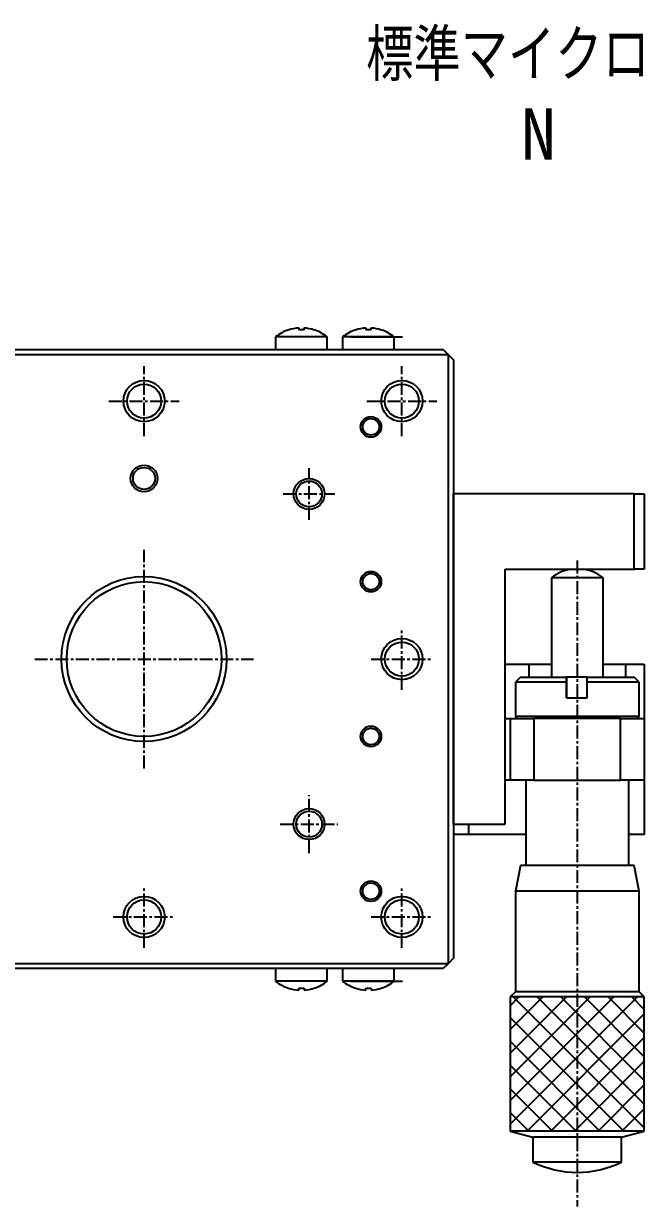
# Model space of a CAD drawing. Extents: x 535 to 879, y 88 to 377.
# Drawn here: x 614.7 to 674.9, y 261.9 to 376.6 of the extents above; entities that cross this region are included whole.
import ezdxf

# ---------------------------------------------------------------- set-up
doc = ezdxf.new("R2010")
doc.units = 0
doc.linetypes.add('CENTER', pattern=[2, 1.25, -0.25, 0.25, -0.25])
doc.layers.get('0').update_dxf_attribs({"linetype": 'CONTINUOUS'})
doc.styles.add('ｽﾀｲﾙ1', font='txt.shx', dxfattribs={"bigfont": 'bigfont.shx'})

msp = doc.modelspace()

# ---------------------------------------------------------------- linework, layer by layer
at = {"color": 7, "linetype": 'CONTINUOUS'}
for p, q in [((641.61, 346.21), (639.11, 346.21)), ((639.11, 346.21), (639.11, 344.98)), ((640.36, 346.88), (640.36, 346.88)), ((640.36, 346.88), (640.36, 346.88)), ((641.35, 347.07), (641.35, 346.88)), ((644.11, 346.21), (641.61, 346.21)), ((641.87, 346.88), (641.87, 347.07)), ((642.86, 346.88), (642.86, 346.88)), ((642.86, 346.88), (642.86, 346.88)), ((644.11, 344.98), (644.11, 346.21)), ((650.61, 346.21), (645.61, 346.21)), ((645.61, 346.21), (645.61, 344.98)), ((646.41, 346.21), (651.41, 346.21)), ((646.86, 346.88), (646.86, 346.88)), ((647.66, 346.88), (647.66, 346.88)), ((647.85, 347.07), (647.85, 346.88)), ((648.37, 346.88), (648.37, 347.07)), ((649.36, 346.88), (649.36, 346.88)), ((650.16, 346.88), (650.16, 346.88)), ((650.61, 344.98), (650.61, 346.21)), ((655.86, 344.48), (596.86, 344.48)), ((612.14, 344.98), (640.59, 344.98)), ((640.59, 344.98), (642.64, 344.98)), ((642.64, 344.98), (647.09, 344.98)), ((647.09, 344.98), (649.14, 344.98)), ((649.14, 344.98), (655.36, 344.98)), ((655.36, 344.98), (655.86, 344.48)), ((655.86, 285.48), (655.86, 344.48)), ((655.86, 344.48), (656.36, 343.98)), ((656.36, 343.98), (656.36, 330.98)), ((656.36, 298.98), (656.36, 330.98)), ((673.86, 330.98), (656.36, 330.98)), ((656.36, 330.98), (656.36, 298.98)), ((673.86, 323.68), (673.86, 330.98)), ((673.86, 330.98), (674.86, 330.98)), ((674.86, 330.98), (674.86, 323.68)), ((661.36, 298.98), (661.36, 323.68)), ((661.36, 323.68), (673.86, 323.68)), ((674.86, 323.68), (673.86, 323.68)), ((670.62, 322.86), (665.86, 322.86)), ((665.86, 322.86), (665.86, 313.23)), ((670.86, 322.86), (670.62, 322.86)), ((670.86, 313.23), (670.86, 322.86)), ((661.36, 314.48), (663.67, 314.48)), ((663.67, 314.48), (663.67, 313.23)), ((663.67, 314.48), (665.86, 314.48)), ((670.86, 314.48), (673.05, 314.48)), ((673.05, 314.48), (673.05, 313.23)), ((673.05, 314.48), (674.86, 314.48)), ((674.86, 314.48), (674.86, 309.23)), ((662.86, 313.23), (662.36, 312.73)), ((662.86, 313.23), (667.31, 313.23)), ((669.31, 313.23), (667.31, 313.23)), ((667.31, 313.23), (667.31, 312.73)), ((667.32, 313.23), (667.31, 313.23)), ((669.31, 312.73), (669.31, 313.23)), ((669.31, 313.23), (673.86, 313.23)), ((674.36, 312.73), (673.86, 313.23)), ((667.31, 312.73), (662.36, 312.73)), ((662.36, 312.73), (662.36, 309.43)), ((667.31, 312.73), (667.31, 311.23)), ((674.36, 312.73), (669.31, 312.73)), ((669.31, 311.23), (669.31, 312.73)), ((674.36, 309.43), (674.36, 312.73)), ((667.31, 311.23), (669.31, 311.23)), ((661.36, 309.23), (661.86, 309.23)), ((661.86, 309.23), (661.86, 303.23)), ((661.86, 309.23), (664.16, 309.23)), ((662.36, 309.43), (668.31, 309.43)), ((662.36, 309.43), (662.56, 309.23)), ((664.16, 309.23), (664.16, 303.23)), ((672.55, 309.23), (664.16, 309.23)), ((668.31, 309.43), (674.36, 309.43)), ((672.55, 303.23), (672.55, 309.23)), ((672.55, 309.23), (674.86, 309.23)), ((674.16, 309.23), (674.36, 309.43)), ((674.86, 309.23), (674.86, 303.23)), ((661.86, 303.23), (661.36, 303.23)), ((664.16, 303.23), (661.86, 303.23)), ((663.36, 303.23), (663.36, 294.98)), ((664.16, 303.23), (672.55, 303.23)), ((674.86, 303.23), (672.55, 303.23)), ((673.36, 294.98), (673.36, 303.23)), ((674.86, 303.23), (674.86, 297.98)), ((656.36, 298.98), (661.36, 298.98)), ((656.36, 298.98), (656.36, 285.98)), ((657.81, 298.98), (657.81, 297.98)), ((657.81, 297.98), (656.36, 297.98)), ((663.36, 297.98), (657.81, 297.98)), ((674.86, 297.98), (673.36, 297.98)), ((662.86, 294.98), (662.36, 292.48)), ((673.32, 294.98), (662.86, 294.98)), ((673.86, 294.98), (673.32, 294.98)), ((674.36, 292.48), (673.86, 294.98)), ((673.77, 292.48), (662.36, 292.48)), ((662.36, 292.48), (662.36, 282.73)), ((674.36, 292.48), (673.77, 292.48)), ((674.36, 282.73), (674.36, 292.48)), ((596.86, 285.48), (655.86, 285.48)), ((655.86, 285.48), (655.36, 284.98)), ((656.36, 285.98), (655.86, 285.48)), ((640.59, 284.98), (612.14, 284.98)), ((639.11, 284.98), (639.11, 283.76)), ((642.64, 284.98), (640.59, 284.98)), ((647.09, 284.98), (642.64, 284.98)), ((644.11, 283.76), (644.11, 284.98)), ((645.61, 284.98), (645.61, 283.76)), ((649.14, 284.98), (647.09, 284.98)), ((655.36, 284.98), (649.14, 284.98)), ((650.61, 283.76), (650.61, 284.98)), ((641.61, 283.76), (639.11, 283.76)), ((644.11, 283.76), (641.61, 283.76)), ((650.61, 283.76), (645.61, 283.76)), ((646.41, 283.76), (651.41, 283.76)), ((640.36, 283.09), (640.36, 283.09)), ((640.36, 283.09), (640.36, 283.09)), ((641.35, 282.9), (641.35, 283.09)), ((641.87, 283.09), (641.87, 282.9)), ((642.86, 283.09), (642.86, 283.09)), ((642.86, 283.09), (642.86, 283.09)), ((646.86, 283.09), (646.86, 283.09)), ((647.66, 283.09), (647.66, 283.09)), ((647.85, 282.9), (647.85, 283.09)), ((648.37, 283.09), (648.37, 282.9)), ((649.36, 283.09), (649.36, 283.09)), ((650.16, 283.09), (650.16, 283.09)), ((662.36, 282.73), (661.86, 282.23)), ((674.22, 282.23), (661.86, 282.23)), ((661.86, 282.23), (661.86, 269.23)), ((673.77, 282.73), (662.36, 282.73)), ((674.36, 282.73), (673.77, 282.73)), ((674.86, 282.23), (674.22, 282.23)), ((674.86, 282.23), (674.36, 282.73)), ((674.86, 269.23), (674.86, 282.23)), ((674.22, 269.23), (661.86, 269.23)), ((661.86, 269.23), (664.06, 268.65)), ((672.24, 268.65), (664.06, 268.65)), ((664.06, 268.65), (664.06, 266.23)), ((672.66, 268.65), (672.24, 268.65)), ((672.66, 268.65), (674.86, 269.23)), ((672.66, 266.23), (672.66, 268.65)), ((674.86, 269.23), (674.22, 269.23)), ((672.24, 266.23), (664.06, 266.23)), ((672.66, 266.23), (672.24, 266.23))]:
    msp.add_line(p, q, dxfattribs=at)
at = {"color": 1, "linetype": 'CENTER'}
for p, q in [((626.36, 336.58), (626.36, 343.38)), ((651.36, 336.58), (651.36, 343.38)), ((622.96, 339.98), (629.76, 339.98)), ((647.96, 339.98), (654.76, 339.98)), ((642.36, 328.48), (642.36, 333.48)), ((639.86, 330.98), (644.86, 330.98)), ((626.36, 304.38), (626.36, 325.58)), ((668.36, 324.53), (668.36, 261.93)), ((651.36, 312), (651.36, 317.96)), ((615.76, 314.98), (636.96, 314.98)), ((648.38, 314.98), (654.34, 314.98)), ((642.36, 296.18), (642.36, 301.78)), ((639.56, 298.98), (645.16, 298.98)), ((626.36, 287), (626.36, 292.96)), ((651.36, 287), (651.36, 292.96)), ((623.38, 289.98), (629.34, 289.98)), ((648.38, 289.98), (654.34, 289.98))]:
    msp.add_line(p, q, dxfattribs=at)
at = {"color": 3, "linetype": 'CONTINUOUS'}
for p, q in [((667.32, 311.23), (667.32, 313.23)), ((661.86, 281.38), (662.71, 282.23)), ((661.86, 279.09), (665.01, 282.23)), ((661.86, 276.79), (667.31, 282.23)), ((661.86, 274.49), (669.61, 282.23)), ((661.86, 272.19), (671.91, 282.23)), ((661.86, 269.89), (674.2, 282.23)), ((674.86, 269.53), (662.16, 282.23)), ((674.86, 271.83), (664.46, 282.23)), ((674.86, 274.13), (666.75, 282.23)), ((674.86, 276.42), (669.05, 282.23)), ((674.86, 278.72), (671.35, 282.23)), ((674.86, 281.02), (673.65, 282.23)), ((672.86, 269.23), (661.86, 280.23)), ((663.5, 269.23), (674.86, 280.6)), ((670.56, 269.23), (661.86, 277.93)), ((665.8, 269.23), (674.86, 278.3)), ((668.26, 269.23), (661.86, 275.63)), ((668.1, 269.23), (674.86, 276)), ((665.96, 269.23), (661.86, 273.34)), ((670.4, 269.23), (674.86, 273.7)), ((663.67, 269.23), (661.86, 271.04)), ((672.69, 269.23), (674.86, 271.4))]:
    msp.add_line(p, q, dxfattribs=at)
at = {"color": 7, "linetype": 'CONTINUOUS'}
for points in [[(641.87, 346.88, 0), (641.87, 346.88, 0), (641.87, 346.88, 0), (641.86, 346.88, 0), (641.86, 346.88, 0), (641.85, 346.88, 0), (641.85, 346.88, 0), (641.84, 346.88, 0), (641.84, 346.88, 0), (641.84, 346.88, 0), (641.83, 346.88, 0), (641.83, 346.88, 0), (641.82, 346.88, 0), (641.82, 346.88, 0), (641.82, 346.88, 0), (641.81, 346.88, 0), (641.81, 346.88, 0), (641.8, 346.88, 0), (641.8, 346.88, 0), (641.8, 346.88, 0), (641.79, 346.88, 0), (641.79, 346.88, 0), (641.78, 346.88, 0), (641.78, 346.88, 0), (641.77, 346.88, 0), (641.77, 346.88, 0), (641.77, 346.88, 0), (641.76, 346.88, 0), (641.76, 346.88, 0), (641.75, 346.88, 0), (641.75, 346.88, 0), (641.75, 346.88, 0), (641.74, 346.88, 0), (641.74, 346.88, 0), (641.73, 346.88, 0), (641.73, 346.88, 0), (641.73, 346.88, 0), (641.72, 346.88, 0), (641.72, 346.88, 0), (641.71, 346.88, 0), (641.71, 346.88, 0), (641.71, 346.88, 0), (641.7, 346.88, 0), (641.7, 346.88, 0), (641.69, 346.88, 0), (641.69, 346.88, 0), (641.69, 346.88, 0), (641.68, 346.88, 0), (641.68, 346.88, 0), (641.67, 346.88, 0), (641.67, 346.88, 0), (641.67, 346.88, 0), (641.66, 346.88, 0), (641.66, 346.88, 0), (641.65, 346.88, 0), (641.65, 346.88, 0), (641.64, 346.88, 0), (641.64, 346.88, 0), (641.64, 346.88, 0), (641.63, 346.88, 0), (641.63, 346.88, 0), (641.62, 346.88, 0), (641.62, 346.88, 0), (641.62, 346.88, 0), (641.61, 346.88, 0), (641.61, 346.88, 0), (641.61, 346.88, 0), (641.6, 346.88, 0), (641.6, 346.88, 0), (641.59, 346.88, 0), (641.59, 346.88, 0), (641.58, 346.88, 0), (641.58, 346.88, 0), (641.58, 346.88, 0), (641.57, 346.88, 0), (641.57, 346.88, 0), (641.56, 346.88, 0), (641.56, 346.88, 0), (641.56, 346.88, 0), (641.55, 346.88, 0), (641.55, 346.88, 0), (641.54, 346.88, 0), (641.54, 346.88, 0), (641.54, 346.88, 0), (641.53, 346.88, 0), (641.53, 346.88, 0), (641.52, 346.88, 0), (641.52, 346.88, 0), (641.51, 346.88, 0), (641.51, 346.88, 0), (641.51, 346.88, 0), (641.5, 346.88, 0), (641.5, 346.88, 0), (641.5, 346.88, 0), (641.49, 346.88, 0), (641.49, 346.88, 0), (641.48, 346.88, 0), (641.48, 346.88, 0), (641.48, 346.88, 0), (641.47, 346.88, 0), (641.47, 346.88, 0), (641.46, 346.88, 0), (641.46, 346.88, 0), (641.45, 346.88, 0), (641.45, 346.88, 0), (641.45, 346.88, 0), (641.44, 346.88, 0), (641.44, 346.88, 0), (641.43, 346.88, 0), (641.43, 346.88, 0), (641.43, 346.88, 0), (641.42, 346.88, 0), (641.42, 346.88, 0), (641.41, 346.88, 0), (641.41, 346.88, 0), (641.41, 346.88, 0), (641.4, 346.88, 0), (641.4, 346.88, 0), (641.39, 346.88, 0), (641.39, 346.88, 0), (641.38, 346.88, 0), (641.38, 346.88, 0), (641.38, 346.88, 0), (641.37, 346.88, 0), (641.37, 346.88, 0), (641.37, 346.88, 0), (641.36, 346.88, 0), (641.36, 346.88, 0), (641.35, 346.88, 0)], [(648.37, 346.88, 0), (648.37, 346.88, 0), (648.36, 346.88, 0), (648.36, 346.88, 0), (648.36, 346.88, 0), (648.35, 346.88, 0), (648.35, 346.88, 0), (648.34, 346.88, 0), (648.34, 346.88, 0), (648.34, 346.88, 0), (648.33, 346.88, 0), (648.33, 346.88, 0), (648.32, 346.88, 0), (648.32, 346.88, 0), (648.32, 346.88, 0), (648.31, 346.88, 0), (648.31, 346.88, 0), (648.3, 346.88, 0), (648.3, 346.88, 0), (648.3, 346.88, 0), (648.29, 346.88, 0), (648.29, 346.88, 0), (648.28, 346.88, 0), (648.28, 346.88, 0), (648.27, 346.88, 0), (648.27, 346.88, 0), (648.27, 346.88, 0), (648.26, 346.88, 0), (648.26, 346.88, 0), (648.25, 346.88, 0), (648.25, 346.88, 0), (648.25, 346.88, 0), (648.24, 346.88, 0), (648.24, 346.88, 0), (648.24, 346.88, 0), (648.23, 346.88, 0), (648.23, 346.88, 0), (648.22, 346.88, 0), (648.22, 346.88, 0), (648.21, 346.88, 0), (648.21, 346.88, 0), (648.21, 346.88, 0), (648.2, 346.88, 0), (648.2, 346.88, 0), (648.19, 346.88, 0), (648.19, 346.88, 0), (648.19, 346.88, 0), (648.18, 346.88, 0), (648.18, 346.88, 0), (648.17, 346.88, 0), (648.17, 346.88, 0), (648.17, 346.88, 0), (648.16, 346.88, 0), (648.16, 346.88, 0), (648.15, 346.88, 0), (648.15, 346.88, 0), (648.14, 346.88, 0), (648.14, 346.88, 0), (648.14, 346.88, 0), (648.13, 346.88, 0), (648.13, 346.88, 0), (648.12, 346.88, 0), (648.12, 346.88, 0), (648.12, 346.88, 0), (648.11, 346.88, 0), (648.11, 346.88, 0), (648.11, 346.88, 0), (648.1, 346.88, 0), (648.1, 346.88, 0), (648.09, 346.88, 0), (648.09, 346.88, 0), (648.08, 346.88, 0), (648.08, 346.88, 0), (648.08, 346.88, 0), (648.07, 346.88, 0), (648.07, 346.88, 0), (648.06, 346.88, 0), (648.06, 346.88, 0), (648.06, 346.88, 0), (648.05, 346.88, 0), (648.05, 346.88, 0), (648.04, 346.88, 0), (648.04, 346.88, 0), (648.04, 346.88, 0), (648.03, 346.88, 0), (648.03, 346.88, 0), (648.02, 346.88, 0), (648.02, 346.88, 0), (648.01, 346.88, 0), (648.01, 346.88, 0), (648.01, 346.88, 0), (648, 346.88, 0), (648, 346.88, 0), (648, 346.88, 0), (647.99, 346.88, 0), (647.99, 346.88, 0), (647.98, 346.88, 0), (647.98, 346.88, 0), (647.98, 346.88, 0), (647.97, 346.88, 0), (647.97, 346.88, 0), (647.96, 346.88, 0), (647.96, 346.88, 0), (647.95, 346.88, 0), (647.95, 346.88, 0), (647.95, 346.88, 0), (647.94, 346.88, 0), (647.94, 346.88, 0), (647.93, 346.88, 0), (647.93, 346.88, 0), (647.93, 346.88, 0), (647.92, 346.88, 0), (647.92, 346.88, 0), (647.91, 346.88, 0), (647.91, 346.88, 0), (647.91, 346.88, 0), (647.9, 346.88, 0), (647.9, 346.88, 0), (647.89, 346.88, 0), (647.89, 346.88, 0), (647.88, 346.88, 0), (647.88, 346.88, 0), (647.88, 346.88, 0), (647.87, 346.88, 0), (647.87, 346.88, 0), (647.87, 346.88, 0), (647.86, 346.88, 0), (647.86, 346.88, 0), (647.85, 346.88, 0)], [(641.35, 283.09, 0), (641.36, 283.09, 0), (641.36, 283.09, 0), (641.37, 283.09, 0), (641.37, 283.09, 0), (641.37, 283.09, 0), (641.38, 283.09, 0), (641.38, 283.09, 0), (641.38, 283.09, 0), (641.39, 283.09, 0), (641.39, 283.09, 0), (641.4, 283.09, 0), (641.4, 283.09, 0), (641.41, 283.09, 0), (641.41, 283.09, 0), (641.41, 283.09, 0), (641.42, 283.09, 0), (641.42, 283.09, 0), (641.43, 283.09, 0), (641.43, 283.09, 0), (641.43, 283.09, 0), (641.44, 283.09, 0), (641.44, 283.09, 0), (641.45, 283.09, 0), (641.45, 283.09, 0), (641.45, 283.09, 0), (641.46, 283.09, 0), (641.46, 283.09, 0), (641.47, 283.09, 0), (641.47, 283.09, 0), (641.48, 283.09, 0), (641.48, 283.09, 0), (641.48, 283.09, 0), (641.49, 283.09, 0), (641.49, 283.09, 0), (641.5, 283.09, 0), (641.5, 283.09, 0), (641.5, 283.09, 0), (641.51, 283.09, 0), (641.51, 283.09, 0), (641.51, 283.09, 0), (641.52, 283.09, 0), (641.52, 283.09, 0), (641.53, 283.09, 0), (641.53, 283.09, 0), (641.54, 283.09, 0), (641.54, 283.09, 0), (641.54, 283.09, 0), (641.55, 283.09, 0), (641.55, 283.09, 0), (641.56, 283.09, 0), (641.56, 283.09, 0), (641.56, 283.09, 0), (641.57, 283.09, 0), (641.57, 283.09, 0), (641.58, 283.09, 0), (641.58, 283.09, 0), (641.58, 283.09, 0), (641.59, 283.09, 0), (641.59, 283.09, 0), (641.6, 283.09, 0), (641.6, 283.09, 0), (641.61, 283.09, 0), (641.61, 283.09, 0), (641.61, 283.09, 0), (641.62, 283.09, 0), (641.62, 283.09, 0), (641.62, 283.09, 0), (641.63, 283.09, 0), (641.63, 283.09, 0), (641.64, 283.09, 0), (641.64, 283.09, 0), (641.64, 283.09, 0), (641.65, 283.09, 0), (641.65, 283.09, 0), (641.66, 283.09, 0), (641.66, 283.09, 0), (641.67, 283.09, 0), (641.67, 283.09, 0), (641.67, 283.09, 0), (641.68, 283.09, 0), (641.68, 283.09, 0), (641.69, 283.09, 0), (641.69, 283.09, 0), (641.69, 283.09, 0), (641.7, 283.09, 0), (641.7, 283.09, 0), (641.71, 283.09, 0), (641.71, 283.09, 0), (641.71, 283.09, 0), (641.72, 283.09, 0), (641.72, 283.09, 0), (641.73, 283.09, 0), (641.73, 283.09, 0), (641.73, 283.09, 0), (641.74, 283.09, 0), (641.74, 283.09, 0), (641.75, 283.09, 0), (641.75, 283.09, 0), (641.75, 283.09, 0), (641.76, 283.09, 0), (641.76, 283.09, 0), (641.77, 283.09, 0), (641.77, 283.09, 0), (641.77, 283.09, 0), (641.78, 283.09, 0), (641.78, 283.09, 0), (641.79, 283.09, 0), (641.79, 283.09, 0), (641.8, 283.09, 0), (641.8, 283.09, 0), (641.8, 283.09, 0), (641.81, 283.09, 0), (641.81, 283.09, 0), (641.82, 283.09, 0), (641.82, 283.09, 0), (641.82, 283.09, 0), (641.83, 283.09, 0), (641.83, 283.09, 0), (641.84, 283.09, 0), (641.84, 283.09, 0), (641.84, 283.09, 0), (641.85, 283.09, 0), (641.85, 283.09, 0), (641.86, 283.09, 0), (641.86, 283.09, 0), (641.87, 283.09, 0), (641.87, 283.09, 0), (641.87, 283.09, 0)], [(647.85, 283.09, 0), (647.86, 283.09, 0), (647.86, 283.09, 0), (647.87, 283.09, 0), (647.87, 283.09, 0), (647.87, 283.09, 0), (647.88, 283.09, 0), (647.88, 283.09, 0), (647.88, 283.09, 0), (647.89, 283.09, 0), (647.89, 283.09, 0), (647.9, 283.09, 0), (647.9, 283.09, 0), (647.91, 283.09, 0), (647.91, 283.09, 0), (647.91, 283.09, 0), (647.92, 283.09, 0), (647.92, 283.09, 0), (647.93, 283.09, 0), (647.93, 283.09, 0), (647.93, 283.09, 0), (647.94, 283.09, 0), (647.94, 283.09, 0), (647.95, 283.09, 0), (647.95, 283.09, 0), (647.95, 283.09, 0), (647.96, 283.09, 0), (647.96, 283.09, 0), (647.97, 283.09, 0), (647.97, 283.09, 0), (647.98, 283.09, 0), (647.98, 283.09, 0), (647.98, 283.09, 0), (647.99, 283.09, 0), (647.99, 283.09, 0), (648, 283.09, 0), (648, 283.09, 0), (648, 283.09, 0), (648.01, 283.09, 0), (648.01, 283.09, 0), (648.01, 283.09, 0), (648.02, 283.09, 0), (648.02, 283.09, 0), (648.03, 283.09, 0), (648.03, 283.09, 0), (648.04, 283.09, 0), (648.04, 283.09, 0), (648.04, 283.09, 0), (648.05, 283.09, 0), (648.05, 283.09, 0), (648.06, 283.09, 0), (648.06, 283.09, 0), (648.06, 283.09, 0), (648.07, 283.09, 0), (648.07, 283.09, 0), (648.08, 283.09, 0), (648.08, 283.09, 0), (648.08, 283.09, 0), (648.09, 283.09, 0), (648.09, 283.09, 0), (648.1, 283.09, 0), (648.1, 283.09, 0), (648.11, 283.09, 0), (648.11, 283.09, 0), (648.11, 283.09, 0), (648.12, 283.09, 0), (648.12, 283.09, 0), (648.12, 283.09, 0), (648.13, 283.09, 0), (648.13, 283.09, 0), (648.14, 283.09, 0), (648.14, 283.09, 0), (648.14, 283.09, 0), (648.15, 283.09, 0), (648.15, 283.09, 0), (648.16, 283.09, 0), (648.16, 283.09, 0), (648.17, 283.09, 0), (648.17, 283.09, 0), (648.17, 283.09, 0), (648.18, 283.09, 0), (648.18, 283.09, 0), (648.19, 283.09, 0), (648.19, 283.09, 0), (648.19, 283.09, 0), (648.2, 283.09, 0), (648.2, 283.09, 0), (648.21, 283.09, 0), (648.21, 283.09, 0), (648.21, 283.09, 0), (648.22, 283.09, 0), (648.22, 283.09, 0), (648.23, 283.09, 0), (648.23, 283.09, 0), (648.24, 283.09, 0), (648.24, 283.09, 0), (648.24, 283.09, 0), (648.25, 283.09, 0), (648.25, 283.09, 0), (648.25, 283.09, 0), (648.26, 283.09, 0), (648.26, 283.09, 0), (648.27, 283.09, 0), (648.27, 283.09, 0), (648.27, 283.09, 0), (648.28, 283.09, 0), (648.28, 283.09, 0), (648.29, 283.09, 0), (648.29, 283.09, 0), (648.3, 283.09, 0), (648.3, 283.09, 0), (648.3, 283.09, 0), (648.31, 283.09, 0), (648.31, 283.09, 0), (648.32, 283.09, 0), (648.32, 283.09, 0), (648.32, 283.09, 0), (648.33, 283.09, 0), (648.33, 283.09, 0), (648.34, 283.09, 0), (648.34, 283.09, 0), (648.34, 283.09, 0), (648.35, 283.09, 0), (648.35, 283.09, 0), (648.36, 283.09, 0), (648.36, 283.09, 0), (648.36, 283.09, 0), (648.37, 283.09, 0), (648.37, 283.09, 0)]]:
    msp.add_polyline3d(points, dxfattribs=at)
at = {"color": 3, "linetype": 'CONTINUOUS'}
for centre, radius in [((626.36, 339.98), 2), ((651.36, 339.98), 2), ((648.36, 337.48), 1), ((626.36, 332.48), 1.3), ((642.36, 330.98), 1.5), ((648.36, 322.48), 1), ((626.36, 314.98), 8), ((651.36, 314.98), 2), ((648.36, 307.48), 1), ((642.36, 298.98), 1.5), ((648.36, 292.48), 1), ((626.36, 289.98), 2), ((651.36, 289.98), 2)]:
    msp.add_circle(centre, radius, dxfattribs=at)
at = {"color": 7, "linetype": 'CONTINUOUS'}
for centre, radius in [((626.36, 339.98), 1.65), ((651.36, 339.98), 1.65), ((648.36, 337.48), 0.8), ((626.36, 332.48), 1.07), ((642.36, 330.98), 1.25), ((648.36, 322.48), 0.8), ((626.36, 314.98), 7.5), ((651.36, 314.98), 1.65), ((648.36, 307.48), 0.8), ((642.36, 298.98), 1.25), ((648.36, 292.48), 0.8), ((626.36, 289.98), 1.65), ((651.36, 289.98), 1.65)]:
    msp.add_circle(centre, radius, dxfattribs=at)
for centre, radius, start, end in [((641.61, 343.08), 4, 108.2398, 128.6822), ((641.61, 343.08), 3.99, 93.7348, 108.2232), ((641.61, 343.08), 3.99, 71.7768, 86.2652), ((641.61, 343.08), 4, 51.3178, 71.7602), ((648.11, 343.08), 4, 108.2398, 128.6822), ((648.11, 343.08), 3.99, 93.7348, 108.2232), ((648.11, 343.08), 3.99, 71.7768, 86.2652), ((648.11, 343.08), 4, 51.3178, 71.7602), ((668.36, 319.73), 4, 99.068, 128.6822), ((668.36, 319.73), 4, 51.3178, 80.932), ((641.61, 286.88), 4, 231.3178, 251.7602), ((641.61, 286.88), 4, 288.2398, 308.6822), ((648.11, 286.88), 4, 231.3178, 251.7602), ((648.11, 286.88), 4, 288.2398, 308.6822), ((641.61, 286.88), 3.99, 251.7768, 266.2652), ((641.61, 286.88), 3.99, 273.7348, 288.2232), ((648.11, 286.88), 3.99, 251.7768, 266.2652), ((648.11, 286.88), 3.99, 273.7348, 288.2232), ((668.36, 274.98), 9.75, 243.8162, 296.1838)]:
    msp.add_arc(centre, radius, start, end, dxfattribs=at)
at = {"color": 7}
msp.add_point((668.36, 265.23), dxfattribs=at)

# ---------------------------------------------------------------- texts
at = {"color": 7, "linetype": 'CONTINUOUS', "style": 'ｽﾀｲﾙ1', "width": 0.833333}
msp.add_text('標準マイクロ', height=5, dxfattribs=at).set_placement((647.89, 371.01))
at = {"color": 7, "linetype": 'CONTINUOUS'}
msp.add_text('N', height=5, dxfattribs=at).set_placement((662.89, 363.37))

doc.saveas('drawing.dxf')
